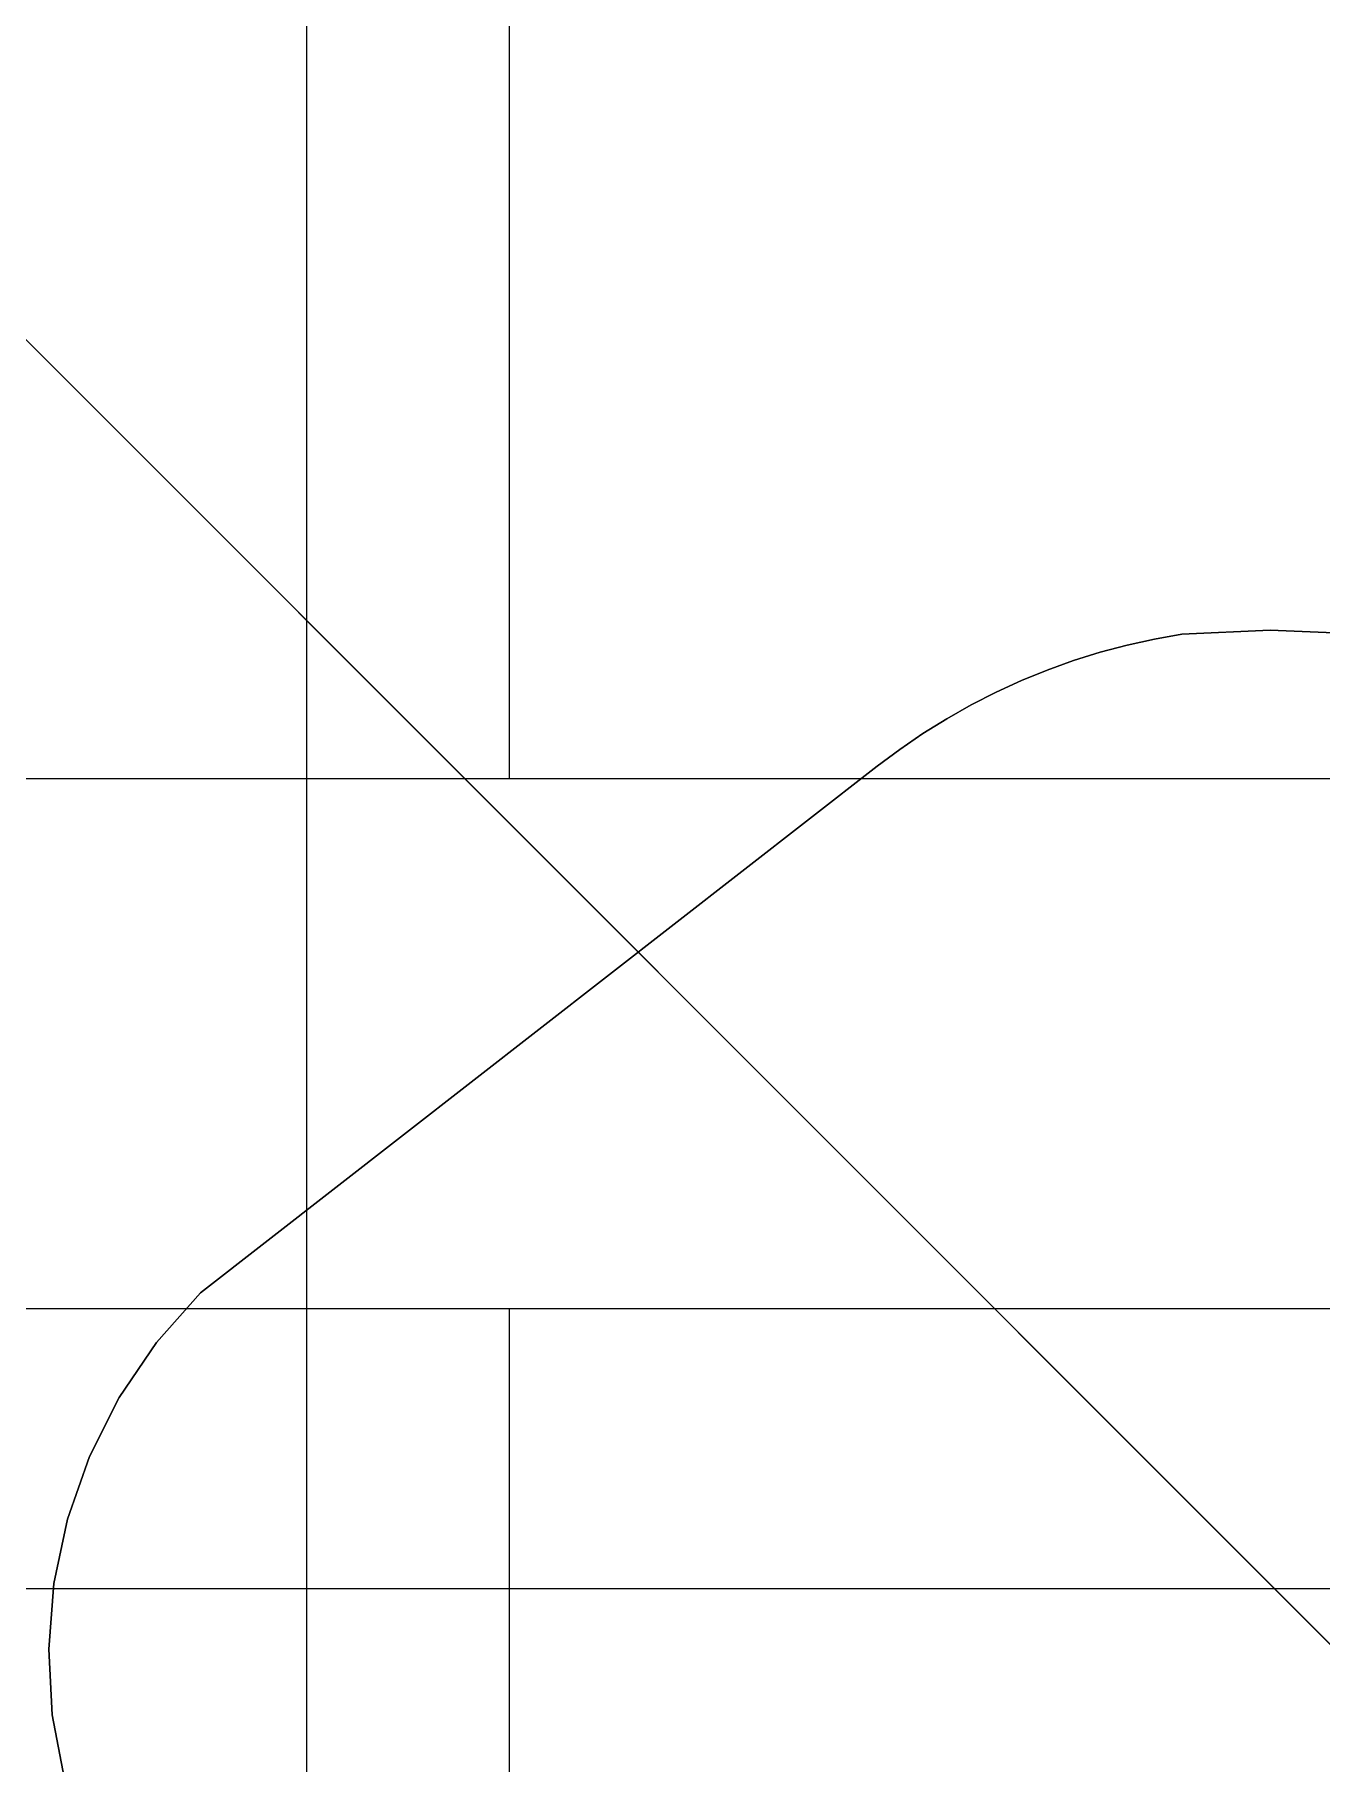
# Model space of a CAD drawing. Extents: x -566 to 72611, y -487 to 32334.
# Drawn here: x 78.48 to 88.2, y 166.32 to 179.37 of the extents above; entities that cross this region are included whole.
import ezdxf

# ---------------------------------------------------------------- set-up
doc = ezdxf.new("R2010")
doc.units = 0
doc.header["$LTSCALE"] = 0.5
doc.header["$MEASUREMENT"] = 0
doc.linetypes.add('HIDDEN', pattern=[0.375, 0.25, -0.125])
doc.layers.add('ceilling', color=141, linetype='CONTINUOUS', lineweight=18)
doc.layers.add('projection', color=153, linetype='HIDDEN', lineweight=9)
doc.layers.add('floor', color=7, linetype='CONTINUOUS', lineweight=5, true_color=0xcfcfcf)
doc.layers.add('layout', color=7, linetype='CONTINUOUS', lineweight=5, true_color=0xcfcfcf)

msp = doc.modelspace()

# ---------------------------------------------------------------- hatches: boundary and pattern name
at = {"layer": 'floor'}
h = msp.add_hatch(dxfattribs=at)
h.set_pattern_fill('ANSI37', color=256, scale=100, angle=45)
h.set_pattern_definition([(90, (243.028, 267.632), (-12.5, 9e-16), []), (180, (243.028, 267.632), (-9e-16, -12.5), [])])
h.paths.add_polyline_path([(253.46925, 349.5), (154.11744, 349.5), (154.11744, 348.5), (101.14781, 348.5), (101.14781, 349.5), (0, 349.5), (0, 344.5), (36, 344.5, -0.33835703), (0, 308.66941), (0, 308.5), (0, 173.75), (253.46925, 173.75)])
h.paths.add_polyline_path([(36, 344.5), (0, 344.5), (0, 308.66941, 0.33835703)], flags=17)
h.paths.add_polyline_path([(253.46925, 173.75), (0, 173.75), (0, 173.74997), (0, 169.75), (253.46925, 169.75)])
h.paths.add_polyline_path([(253.46925, 169.75), (0, 169.75), (0, 149.21137), (36, 149.21137, -0.33835703), (0, 113.38078), (0, 113.21137), (0, 29.94998), (0, -5), (253.46925, -5)])
h.paths.add_polyline_path([(36, 149.21137), (0, 149.21137), (0, 113.38078, 0.33835703)], flags=17)
h.paths.add_polyline_path([(575.25, 169.75), (510, 169.75), (474.75, 169.75), (327.5, 169.75), (285.46925, 169.75), (285.46925, 165.75), (253.46925, 165.75), (253.46925, -5), (263.99725, -5), (263.99725, 95.99051), (287, 95.99051), (287, 97.5), (292, 97.5), (292, -5), (341.25, -5), (341.25, 13.02988), (341.25012, 15.02988), (346.24839, 15.02988, 0.36108524), (374.08728, 41.24999), (346.25012, 41.24999), (346.25012, 42.99999), (341.25, 42.99999), (341.25, 44.99999), (341.25, 97.5), (357.75, 97.5), (405.75, 97.5), (575.25, 97.5)])

# ---------------------------------------------------------------- linework, layer by layer
at = {"layer": 'ceilling'}
for p, q in [((82.06343, 349.5), (82.06343, 173.75)), ((327.5, 173.75), (0, 173.74997)), ((327.5, 169.75), (0, 169.75)), ((82.06343, 169.75), (82.06343, -5))]:
    msp.add_line(p, q, dxfattribs=at)
at = {"layer": 'layout'}
for points in [[(77.75334, 177.72664, -69.73263), (99.48882, 155.98857, -69.72025), (99.49016, 155.98982, -69.73263)], [(86.93542, 174.80597, -80.51045), (86.93542, 174.80597, -80.51045), (86.93542, 174.80597, -79.38364), (87.14253, 174.84274, -80.51045)], [(87.14253, 174.84274, -79.38364), (87.14253, 174.84274, -79.38364), (87.14253, 174.84274, -80.51045), (86.93542, 174.80597, -79.38364)], [(87.14253, 174.84274, -80.51045), (87.14253, 174.84274, -80.51045), (87.14253, 174.84274, -79.38364), (87.80893, 174.87214, -80.51045)], [(87.80893, 174.87214, -79.38364), (87.80893, 174.87214, -79.38364), (87.80893, 174.87214, -80.51045), (87.14253, 174.84274, -79.38364)], [(88.47428, 174.84393, -80.51045), (88.47428, 174.84393, -80.51045), (87.80893, 174.87214, -80.51045), (88.47428, 174.84393, -79.38364)], [(87.80893, 174.87214, -79.38364), (87.80893, 174.87214, -79.38364), (88.47428, 174.84393, -79.38364), (87.80893, 174.87214, -80.51045)], [(86.52635, 174.70615, -80.51045), (86.52635, 174.70615, -80.51045), (86.52635, 174.70615, -79.38364), (86.72996, 174.76044, -80.51045)], [(86.72996, 174.76044, -79.38364), (86.72996, 174.76044, -79.38364), (86.72996, 174.76044, -80.51045), (86.52635, 174.70615, -79.38364)], [(86.72996, 174.76044, -80.51045), (86.72996, 174.76044, -80.51045), (86.72996, 174.76044, -79.38364), (86.93542, 174.80597, -80.51045)], [(86.93542, 174.80597, -79.38364), (86.93542, 174.80597, -79.38364), (86.93542, 174.80597, -80.51045), (86.72996, 174.76044, -79.38364)], [(86.12669, 174.57194, -80.51045), (86.12669, 174.57194, -80.51045), (86.12669, 174.57194, -79.38364), (86.32521, 174.6433, -80.51045)], [(86.32521, 174.6433, -79.38364), (86.32521, 174.6433, -79.38364), (86.32521, 174.6433, -80.51045), (86.12669, 174.57194, -79.38364)], [(86.32521, 174.6433, -80.51045), (86.32521, 174.6433, -80.51045), (86.32521, 174.6433, -79.38364), (86.52635, 174.70615, -80.51045)], [(86.52635, 174.70615, -79.38364), (86.52635, 174.70615, -79.38364), (86.52635, 174.70615, -80.51045), (86.32521, 174.6433, -79.38364)], [(85.73926, 174.40418, -80.51045), (85.73926, 174.40418, -80.51045), (85.73926, 174.40418, -79.38364), (85.93126, 174.49212, -80.51045)], [(85.93126, 174.49212, -79.38364), (85.93126, 174.49212, -79.38364), (85.93126, 174.49212, -80.51045), (85.73926, 174.40418, -79.38364)], [(85.93126, 174.49212, -80.51045), (85.93126, 174.49212, -80.51045), (85.93126, 174.49212, -79.38364), (86.12669, 174.57194, -80.51045)], [(86.12669, 174.57194, -79.38364), (86.12669, 174.57194, -79.38364), (86.12669, 174.57194, -80.51045), (85.93126, 174.49212, -79.38364)], [(85.55103, 174.30811, -80.51045), (85.55103, 174.30811, -80.51045), (85.55103, 174.30811, -79.38364), (85.73926, 174.40418, -80.51045)], [(85.73926, 174.40418, -79.38364), (85.73926, 174.40418, -79.38364), (85.73926, 174.40418, -80.51045), (85.55103, 174.30811, -79.38364)], [(85.18727, 174.09252, -80.51045), (85.18727, 174.09252, -80.51045), (85.18727, 174.09252, -79.38364), (85.3669, 174.20414, -80.51045)], [(85.3669, 174.20414, -79.38364), (85.3669, 174.20414, -79.38364), (85.3669, 174.20414, -80.51045), (85.18727, 174.09252, -79.38364)], [(85.3669, 174.20414, -80.51045), (85.3669, 174.20414, -80.51045), (85.3669, 174.20414, -79.38364), (85.55103, 174.30811, -80.51045)], [(85.55103, 174.30811, -79.38364), (85.55103, 174.30811, -79.38364), (85.55103, 174.30811, -80.51045), (85.3669, 174.20414, -79.38364)], [(85.01242, 173.97333, -80.51045), (85.01242, 173.97333, -80.51045), (85.01242, 173.97333, -79.38364), (85.18727, 174.09252, -80.51045)], [(85.18727, 174.09252, -79.38364), (85.18727, 174.09252, -79.38364), (85.18727, 174.09252, -80.51045), (85.01242, 173.97333, -79.38364)], [(84.84268, 173.84692, -80.51045), (84.84268, 173.84692, -80.51045), (84.84268, 173.84692, -79.38364), (85.01242, 173.97333, -80.51045)], [(85.01242, 173.97333, -79.38364), (85.01242, 173.97333, -79.38364), (85.01242, 173.97333, -80.51045), (84.84268, 173.84692, -79.38364)], [(79.7333, 169.87217, -80.51045), (79.7333, 169.87217, -80.51045), (79.7333, 169.87217, -79.38364), (84.84268, 173.84692, -80.51045)], [(84.84268, 173.84692, -79.38364), (84.84268, 173.84692, -79.38364), (84.84268, 173.84692, -80.51045), (79.7333, 169.87217, -79.38364)], [(79.40158, 169.49669, -80.51045), (79.40158, 169.49669, -80.51045), (79.40158, 169.49669, -79.38364), (79.7333, 169.87217, -80.51045)], [(79.7333, 169.87217, -79.38364), (79.7333, 169.87217, -79.38364), (79.7333, 169.87217, -80.51045), (79.40158, 169.49669, -79.38364)], [(79.12082, 169.08194, -80.51045), (79.12082, 169.08194, -80.51045), (79.12082, 169.08194, -79.38364), (79.40158, 169.49669, -80.51045)], [(79.40158, 169.49669, -79.38364), (79.40158, 169.49669, -79.38364), (79.40158, 169.49669, -80.51045), (79.12082, 169.08194, -79.38364)], [(78.89592, 168.63529, -80.51045), (78.89592, 168.63529, -80.51045), (78.89592, 168.63529, -79.38364), (79.12082, 169.08194, -80.51045)], [(79.12082, 169.08194, -79.38364), (79.12082, 169.08194, -79.38364), (79.12082, 169.08194, -80.51045), (78.89592, 168.63529, -79.38364)], [(78.73066, 168.16421, -80.51045), (78.73066, 168.16421, -80.51045), (78.73066, 168.16421, -79.38364), (78.89592, 168.63529, -80.51045)], [(78.89592, 168.63529, -79.38364), (78.89592, 168.63529, -79.38364), (78.89592, 168.63529, -80.51045), (78.73066, 168.16421, -79.38364)], [(78.62789, 167.67672, -80.51045), (78.62789, 167.67672, -80.51045), (78.62789, 167.67672, -79.38364), (78.73066, 168.16421, -80.51045)], [(78.73066, 168.16421, -79.38364), (78.73066, 168.16421, -79.38364), (78.73066, 168.16421, -80.51045), (78.62789, 167.67672, -79.38364)], [(78.58941, 167.18139, -80.51045), (78.58941, 167.18139, -80.51045), (78.58941, 167.18139, -79.38364), (78.62789, 167.67672, -80.51045)], [(78.62789, 167.67672, -79.38364), (78.62789, 167.67672, -79.38364), (78.62789, 167.67672, -80.51045), (78.58941, 167.18139, -79.38364)], [(78.58941, 167.18139, -80.51045), (78.58941, 167.18139, -80.51045), (78.6158, 166.68647, -80.51045), (78.58941, 167.18139, -79.38364)], [(78.6158, 166.68647, -79.38364), (78.6158, 166.68647, -79.38364), (78.58941, 167.18139, -79.38364), (78.6158, 166.68647, -80.51045)], [(78.6158, 166.68647, -80.51045), (78.6158, 166.68647, -80.51045), (78.70664, 166.20051, -80.51045), (78.6158, 166.68647, -79.38364)], [(78.70664, 166.20051, -79.38364), (78.70664, 166.20051, -79.38364), (78.6158, 166.68647, -79.38364), (78.70664, 166.20051, -80.51045)]]:
    msp.add_3dface(points, dxfattribs=at)
at = {"layer": 'projection'}
for p, q in [((259.75, 173.75), (0, 173.75)), ((259.75, 169.75), (0, 169.75))]:
    msp.add_line(p, q, dxfattribs=at)

doc.saveas('drawing.dxf')
